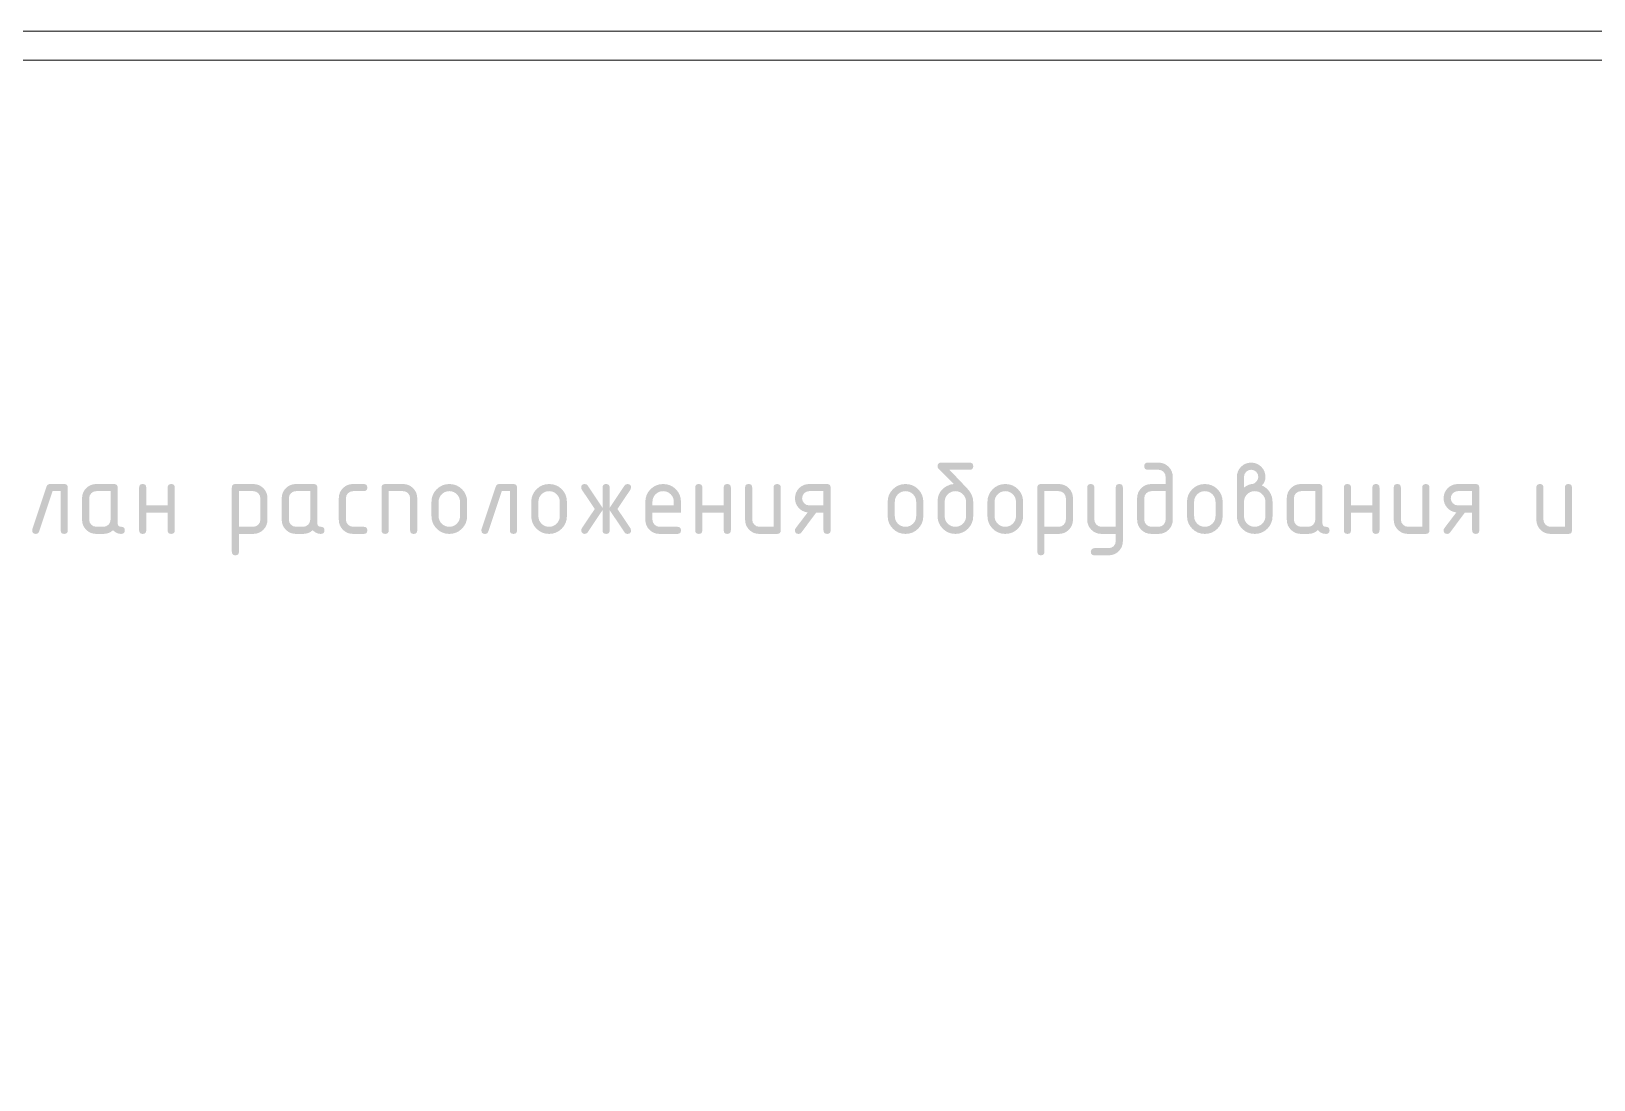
# Model space of a CAD drawing. Header units: millimetres. Extents: x 0 to 420, y 0 to 297.
# Drawn here: x 92.7 to 186.9, y 233.7 to 296.9 of the extents above; entities that cross this region are included whole.
import ezdxf

# ---------------------------------------------------------------- set-up
doc = ezdxf.new("R2010")
doc.units = ezdxf.units.MM

msp = doc.modelspace()

# ---------------------------------------------------------------- hatches: boundary and pattern name
h = msp.add_hatch(color=7)
h.paths.add_polyline_path([(149.454222, 268.548995), (149.454222, 267.689651), (149.434585, 267.474763), (149.375674, 267.276515), (149.277489, 267.094803), (149.140029, 266.929525), (148.974673, 266.792066), (148.792833, 266.69388), (148.594559, 266.634969), (148.379904, 266.615332), (148.165016, 266.634969), (147.966768, 266.69388), (147.785056, 266.792066), (147.619778, 266.929525), (147.482318, 267.094803), (147.384133, 267.276515), (147.325222, 267.474763), (147.305585, 267.689651), (147.305585, 268.548995), (147.314269, 268.705653), (147.340329, 268.851509), (147.383778, 268.986566), (147.444629, 269.110822), (147.522895, 269.224277), (147.618589, 269.326932), (147.731724, 269.418787), (147.862312, 269.499842), (148.085072, 269.592377), (148.291709, 269.623314), (147.347477, 270.567546), (147.315989, 270.620462), (147.305585, 270.694877), (147.318935, 270.790056), (147.359053, 270.858105), (147.426043, 270.898973), (147.520008, 270.912607), (149.242555, 270.912607), (149.336607, 270.899171), (149.403786, 270.858863), (149.444094, 270.791684), (149.457529, 270.697633), (149.444094, 270.603668), (149.403786, 270.536678), (149.336607, 270.49656), (149.242555, 270.48321), (148.021614, 270.48321), (149.102547, 269.346604), (149.256327, 269.157563), (149.366234, 268.961649), (149.432217, 268.75881)], flags=0)
h.paths.add_polyline_path([(149.024274, 267.689651), (149.024274, 268.548995), (149.012406, 268.677661), (148.97687, 268.79656), (148.917769, 268.90564), (148.835207, 269.00485), (148.736006, 269.087412), (148.626986, 269.146513), (148.508251, 269.182049), (148.379904, 269.193917), (148.250919, 269.182049), (148.131857, 269.146513), (148.022716, 269.087412), (147.923497, 269.00485), (147.841022, 268.90564), (147.782111, 268.79656), (147.746764, 268.677661), (147.734982, 268.548995), (147.734982, 267.689651), (147.746661, 267.559642), (147.781697, 267.440019), (147.840092, 267.330836), (147.921844, 267.232142), (148.020546, 267.15039), (148.12979, 267.091996), (148.249576, 267.056959), (148.379904, 267.04528), (148.508251, 267.057062), (148.626986, 267.092409), (148.736006, 267.15132), (148.835207, 267.233796), (148.917769, 267.333006), (148.97687, 267.442086), (149.012406, 267.560985)], flags=0)
h = msp.add_hatch(color=7)
h.paths.add_polyline_path([(161.483232, 270.053262), (161.483232, 267.474677), (161.467531, 267.301044), (161.420462, 267.141467), (161.342078, 266.995946), (161.232429, 266.864482), (161.100137, 266.755324), (160.954617, 266.677482), (160.795867, 266.630852), (160.623887, 266.615332), (160.19394, 266.615332), (160.019988, 266.630956), (159.860248, 266.677895), (159.714667, 266.756254), (159.583193, 266.866135), (159.474354, 266.998117), (159.396676, 267.143534), (159.350106, 267.302388), (159.334595, 267.474677), (159.334595, 268.763969), (159.35021, 268.937602), (159.397089, 269.097179), (159.475284, 269.2427), (159.584847, 269.374165), (159.716837, 269.48309), (159.862315, 269.560958), (160.021332, 269.607716), (160.19394, 269.623314), (161.053284, 269.623314), (161.053284, 270.053262), (161.022278, 270.220694), (160.929261, 270.359186), (160.791044, 270.452204), (160.623887, 270.48321), (159.978966, 270.48321), (159.884915, 270.49656), (159.817735, 270.536678), (159.777428, 270.603668), (159.763992, 270.697633), (159.777428, 270.791684), (159.817735, 270.858863), (159.884915, 270.899171), (159.978966, 270.912607), (160.623887, 270.912607), (160.79721, 270.896906), (160.956684, 270.849837), (161.102308, 270.771452), (161.234083, 270.661804), (161.343008, 270.529822), (161.420876, 270.384405), (161.467634, 270.225551)], flags=0)
h.paths.add_polyline_path([(161.053284, 267.474677), (161.053284, 269.193917), (160.19394, 269.193917), (160.028093, 269.162498), (159.889118, 269.06824), (159.795135, 268.929334), (159.763992, 268.763969), (159.763992, 267.474677), (159.795549, 267.310966), (159.890771, 267.17206), (160.03016, 267.076837), (160.19394, 267.04528), (160.623887, 267.04528), (160.788976, 267.076424), (160.927607, 267.170406), (161.021865, 267.308899)], flags=0)
h = msp.add_hatch(color=7)
h.paths.add_polyline_path([(165.778497, 269.408891), (165.912218, 269.502624), (166.040462, 269.569639), (166.163124, 269.609887), (166.280103, 269.623314), (166.408605, 269.660659), (166.527598, 269.773245), (166.610694, 269.913047), (166.638392, 270.053262), (166.607387, 270.220694), (166.514369, 270.359186), (166.375876, 270.452204), (166.208445, 270.48321), (166.042598, 270.451791), (165.903623, 270.357533), (165.80964, 270.218627), (165.778497, 270.053262)], flags=0)
h.paths.add_polyline_path([(166.852815, 269.535671), (166.993263, 269.464478), (167.11857, 269.374992), (167.228684, 269.267315), (167.323553, 269.141552), (167.399604, 269.003154), (167.454053, 268.858296), (167.486799, 268.706927), (167.497737, 268.548995), (167.497737, 267.689651), (167.4781, 267.473419), (167.419189, 267.274448), (167.321004, 267.092633), (167.183544, 266.927871), (167.018188, 266.791135), (166.836348, 266.693467), (166.638074, 266.634866), (166.423419, 266.615332), (166.207187, 266.634969), (166.008216, 266.69388), (165.826401, 266.792066), (165.661639, 266.929525), (165.524903, 267.094803), (165.427235, 267.276515), (165.368634, 267.474763), (165.3491, 267.689651), (165.3491, 270.053262), (165.364715, 270.226895), (165.411594, 270.386472), (165.489789, 270.531992), (165.599352, 270.663457), (165.731342, 270.772383), (165.87682, 270.85025), (166.035837, 270.897009), (166.208445, 270.912607), (166.381767, 270.896906), (166.541241, 270.849837), (166.686865, 270.771452), (166.81864, 270.661804), (166.927565, 270.529822), (167.005433, 270.384405), (167.052192, 270.225551), (167.067789, 270.053262), (167.054353, 269.898749), (167.014046, 269.76098), (166.946866, 269.639954)], flags=0)
h.paths.add_polyline_path([(167.067789, 267.689651), (167.067789, 268.548995), (167.056024, 268.677661), (167.020798, 268.79656), (166.962214, 268.90564), (166.880376, 269.00485), (166.781691, 269.087412), (166.672568, 269.146513), (166.553109, 269.182049), (166.423419, 269.193917), (166.293091, 269.182049), (166.173305, 269.146513), (166.064061, 269.087412), (165.965359, 269.00485), (165.883607, 268.90564), (165.825212, 268.79656), (165.790176, 268.677661), (165.778497, 268.548995), (165.778497, 267.689651), (165.790176, 267.559642), (165.825212, 267.440019), (165.883607, 267.330836), (165.965359, 267.232142), (166.064061, 267.15039), (166.173305, 267.091996), (166.293091, 267.056959), (166.423419, 267.04528), (166.553109, 267.057062), (166.672568, 267.092409), (166.781691, 267.15132), (166.880376, 267.233796), (166.962214, 267.333006), (167.020798, 267.442086), (167.056024, 267.560985)], flags=0)
for points in [[(93.802605, 269.623314), (94.661949, 269.623314), (94.756, 269.609887), (94.82318, 269.569639), (94.863487, 269.502624), (94.876923, 269.408891), (94.876923, 266.830306), (94.863487, 266.736255), (94.82318, 266.669076), (94.756, 266.628768), (94.661949, 266.615332), (94.567898, 266.628768), (94.500719, 266.669076), (94.460411, 266.736255), (94.446975, 266.830306), (94.446975, 269.193917), (93.955291, 269.193917), (93.145005, 266.761956), (93.113784, 266.697653), (93.069695, 266.65185), (93.012687, 266.624445), (92.942709, 266.615332), (92.848744, 266.628975), (92.781754, 266.669903), (92.741636, 266.738115), (92.728286, 266.833614), (92.737657, 266.898657), (93.587631, 269.447476), (93.622771, 269.52425), (93.670313, 269.579217), (93.730258, 269.612273)], [(99.605606, 267.904625), (99.605606, 266.830306), (99.59217, 266.736255), (99.551862, 266.669076), (99.484683, 266.628768), (99.390632, 266.615332), (99.296667, 266.628768), (99.229677, 266.669076), (99.189559, 266.736255), (99.176209, 266.830306), (99.176209, 269.408891), (99.189559, 269.502624), (99.229677, 269.569639), (99.296667, 269.609887), (99.390632, 269.623314), (99.484683, 269.609887), (99.551862, 269.569639), (99.59217, 269.502624), (99.605606, 269.408891), (99.605606, 268.334573), (100.894898, 268.334573), (100.894898, 269.408891), (100.908334, 269.502624), (100.948642, 269.569639), (101.015821, 269.609887), (101.109872, 269.623314), (101.203923, 269.609887), (101.271103, 269.569639), (101.31141, 269.502624), (101.324846, 269.408891), (101.324846, 266.830306), (101.31141, 266.736255), (101.271103, 266.669076), (101.203923, 266.628768), (101.109872, 266.615332), (101.015821, 266.628768), (100.948642, 266.669076), (100.908334, 266.736255), (100.894898, 266.830306), (100.894898, 267.904625)], [(111.641284, 268.763969), (111.641284, 267.474677), (111.672841, 267.310966), (111.768063, 267.17206), (111.907452, 267.076837), (112.071232, 267.04528), (112.715602, 267.04528), (112.809653, 267.031844), (112.876833, 266.991537), (112.91714, 266.924357), (112.930576, 266.830306), (112.91714, 266.736255), (112.876833, 266.669076), (112.809653, 266.628768), (112.715602, 266.615332), (112.071232, 266.615332), (111.89728, 266.630852), (111.73754, 266.677482), (111.591958, 266.755324), (111.460485, 266.864482), (111.351646, 266.995946), (111.273968, 267.141467), (111.227398, 267.301044), (111.211887, 267.474677), (111.211887, 268.763969), (111.227398, 268.937602), (111.273968, 269.097179), (111.351646, 269.2427), (111.460485, 269.374165), (111.591958, 269.48309), (111.73754, 269.560958), (111.89728, 269.607716), (112.071232, 269.623314), (112.715602, 269.623314), (112.809653, 269.609887), (112.876833, 269.569639), (112.91714, 269.502624), (112.930576, 269.408891), (112.91714, 269.31484), (112.876833, 269.247661), (112.809653, 269.207353), (112.715602, 269.193917), (112.071232, 269.193917), (111.905385, 269.162498), (111.76641, 269.06824), (111.672427, 268.929334)], [(113.79239, 266.830306), (113.79239, 269.408891), (113.805739, 269.502624), (113.845858, 269.569639), (113.912847, 269.609887), (114.006812, 269.623314), (115.081682, 269.623314), (115.253661, 269.607613), (115.412411, 269.560544), (115.557932, 269.48216), (115.690224, 269.372511), (115.799873, 269.240529), (115.878257, 269.095112), (115.925326, 268.936259), (115.941027, 268.763969), (115.941027, 266.830306), (115.927591, 266.736255), (115.887283, 266.669076), (115.820104, 266.628768), (115.726053, 266.615332), (115.632002, 266.628768), (115.564822, 266.669076), (115.524515, 266.736255), (115.511079, 266.830306), (115.511079, 268.763969), (115.480073, 268.931401), (115.387055, 269.069894), (115.248838, 269.162911), (115.081682, 269.193917), (114.221786, 269.193917), (114.221786, 266.830306), (114.20835, 266.736255), (114.168043, 266.669076), (114.100863, 266.628768), (114.006812, 266.615332), (113.912847, 266.628768), (113.845858, 266.669076), (113.805739, 266.736255)], [(120.881213, 269.623314), (121.740558, 269.623314), (121.834609, 269.609887), (121.901788, 269.569639), (121.942096, 269.502624), (121.955532, 269.408891), (121.955532, 266.830306), (121.942096, 266.736255), (121.901788, 266.669076), (121.834609, 266.628768), (121.740558, 266.615332), (121.646507, 266.628768), (121.579327, 266.669076), (121.53902, 266.736255), (121.525584, 266.830306), (121.525584, 269.193917), (121.0339, 269.193917), (120.223613, 266.761956), (120.192392, 266.697653), (120.148304, 266.65185), (120.091296, 266.624445), (120.021317, 266.615332), (119.927352, 266.628975), (119.860363, 266.669903), (119.820244, 266.738115), (119.806895, 266.833614), (119.816265, 266.898657), (120.666239, 269.447476), (120.701379, 269.52425), (120.748922, 269.579217), (120.808866, 269.612273)], [(127.110692, 268.051248), (126.214967, 266.70959), (126.139244, 266.638897), (126.035822, 266.615332), (125.954105, 266.631111), (125.884789, 266.678722), (125.837178, 266.748106), (125.8214, 266.830306), (125.830219, 266.894316), (125.857229, 266.950471), (126.641608, 268.119599), (125.857229, 269.288175), (125.830219, 269.344399), (125.8214, 269.408891), (125.834749, 269.502624), (125.874868, 269.569639), (125.941857, 269.609887), (126.035822, 269.623314), (126.139244, 269.59975), (126.214967, 269.529056), (127.110692, 268.187949), (127.110692, 269.408891), (127.124042, 269.502624), (127.16416, 269.569639), (127.23115, 269.609887), (127.325115, 269.623314), (127.419166, 269.609887), (127.486345, 269.569639), (127.526653, 269.502624), (127.540089, 269.408891), (127.540089, 268.187949), (128.435262, 269.529056), (128.510986, 269.59975), (128.614407, 269.623314), (128.708459, 269.609887), (128.775638, 269.569639), (128.815946, 269.502624), (128.829381, 269.408891), (128.793552, 269.288175), (128.009173, 268.119599), (128.793552, 266.950471), (128.829381, 266.830306), (128.815946, 266.736255), (128.775638, 266.669076), (128.708459, 266.628768), (128.614407, 266.615332), (128.510986, 266.638897), (128.435262, 266.70959), (127.540089, 268.051248), (127.540089, 266.830306), (127.526653, 266.736255), (127.486345, 266.669076), (127.419166, 266.628768), (127.325115, 266.615332), (127.23115, 266.628768), (127.16416, 266.669076), (127.124042, 266.736255), (127.110692, 266.830306)], [(133.125469, 267.904625), (133.125469, 266.830306), (133.112033, 266.736255), (133.071725, 266.669076), (133.004546, 266.628768), (132.910495, 266.615332), (132.81653, 266.628768), (132.74954, 266.669076), (132.709422, 266.736255), (132.696072, 266.830306), (132.696072, 269.408891), (132.709422, 269.502624), (132.74954, 269.569639), (132.81653, 269.609887), (132.910495, 269.623314), (133.004546, 269.609887), (133.071725, 269.569639), (133.112033, 269.502624), (133.125469, 269.408891), (133.125469, 268.334573), (134.414761, 268.334573), (134.414761, 269.408891), (134.428197, 269.502624), (134.468505, 269.569639), (134.535684, 269.609887), (134.629735, 269.623314), (134.723787, 269.609887), (134.790966, 269.569639), (134.831274, 269.502624), (134.844709, 269.408891), (134.844709, 266.830306), (134.831274, 266.736255), (134.790966, 266.669076), (134.723787, 266.628768), (134.629735, 266.615332), (134.535684, 266.628768), (134.468505, 266.669076), (134.428197, 266.736255), (134.414761, 266.830306), (134.414761, 267.904625)], [(137.851962, 269.408891), (137.851962, 266.830306), (137.838526, 266.736255), (137.798218, 266.669076), (137.731039, 266.628768), (137.636988, 266.615332), (136.562669, 266.615332), (136.388718, 266.630852), (136.228977, 266.677482), (136.083396, 266.755324), (135.951923, 266.864482), (135.843084, 266.995946), (135.765405, 267.141467), (135.718836, 267.301044), (135.703325, 267.474677), (135.703325, 269.408891), (135.716674, 269.502624), (135.756793, 269.569639), (135.823782, 269.609887), (135.917747, 269.623314), (136.011799, 269.609887), (136.078978, 269.569639), (136.119286, 269.502624), (136.132721, 269.408891), (136.132721, 267.474677), (136.164279, 267.310966), (136.259501, 267.17206), (136.39889, 267.076837), (136.562669, 267.04528), (137.422014, 267.04528), (137.422014, 269.408891), (137.43545, 269.502624), (137.475757, 269.569639), (137.542937, 269.609887), (137.636988, 269.623314), (137.731039, 269.609887), (137.798218, 269.569639), (137.838526, 269.502624)], [(158.046032, 266.179321), (158.046032, 266.615332), (157.186687, 266.615332), (157.012736, 266.630956), (156.852995, 266.677895), (156.707414, 266.756254), (156.575941, 266.866135), (156.467101, 266.998117), (156.389423, 267.143534), (156.342854, 267.302388), (156.327342, 267.474677), (156.327342, 269.408891), (156.340692, 269.502624), (156.38081, 269.569639), (156.4478, 269.609887), (156.541765, 269.623314), (156.635816, 269.609887), (156.702996, 269.569639), (156.743303, 269.502624), (156.756739, 269.408891), (156.756739, 267.474677), (156.788296, 267.310966), (156.883519, 267.17206), (157.022907, 267.076837), (157.186687, 267.04528), (158.046032, 267.04528), (158.046032, 269.408891), (158.059468, 269.502624), (158.099775, 269.569639), (158.166955, 269.609887), (158.261006, 269.623314), (158.355057, 269.609887), (158.422236, 269.569639), (158.462544, 269.502624), (158.47598, 269.408891), (158.47598, 266.185384), (158.460589, 266.013405), (158.41445, 265.854655), (158.337616, 265.709134), (158.230138, 265.576843), (158.100008, 265.467194), (157.955977, 265.388809), (157.797993, 265.341741), (157.626006, 265.32604), (156.756739, 265.32604), (156.662688, 265.339476), (156.595509, 265.379783), (156.555201, 265.446963), (156.541765, 265.541014), (156.557957, 265.620733), (156.606809, 265.690944), (156.67702, 265.739796), (156.756739, 265.755988), (157.616635, 265.755988), (157.783791, 265.786167), (157.922008, 265.876704), (158.015026, 266.012716)], [(172.226419, 267.904625), (172.226419, 266.830306), (172.212984, 266.736255), (172.172676, 266.669076), (172.105497, 266.628768), (172.011445, 266.615332), (171.917481, 266.628768), (171.850491, 266.669076), (171.810372, 266.736255), (171.797023, 266.830306), (171.797023, 269.408891), (171.810372, 269.502624), (171.850491, 269.569639), (171.917481, 269.609887), (172.011445, 269.623314), (172.105497, 269.609887), (172.172676, 269.569639), (172.212984, 269.502624), (172.226419, 269.408891), (172.226419, 268.334573), (173.515712, 268.334573), (173.515712, 269.408891), (173.529148, 269.502624), (173.569455, 269.569639), (173.636635, 269.609887), (173.730686, 269.623314), (173.824737, 269.609887), (173.891916, 269.569639), (173.932224, 269.502624), (173.94566, 269.408891), (173.94566, 266.830306), (173.932224, 266.736255), (173.891916, 266.669076), (173.824737, 266.628768), (173.730686, 266.615332), (173.636635, 266.628768), (173.569455, 266.669076), (173.529148, 266.736255), (173.515712, 266.830306), (173.515712, 267.904625)], [(176.952912, 269.408891), (176.952912, 266.830306), (176.939477, 266.736255), (176.899169, 266.669076), (176.83199, 266.628768), (176.737938, 266.615332), (175.66362, 266.615332), (175.489668, 266.630852), (175.329928, 266.677482), (175.184347, 266.755324), (175.052873, 266.864482), (174.944034, 266.995946), (174.866356, 267.141467), (174.819787, 267.301044), (174.804275, 267.474677), (174.804275, 269.408891), (174.817625, 269.502624), (174.857743, 269.569639), (174.924733, 269.609887), (175.018698, 269.623314), (175.112749, 269.609887), (175.179928, 269.569639), (175.220236, 269.502624), (175.233672, 269.408891), (175.233672, 267.474677), (175.265229, 267.310966), (175.360451, 267.17206), (175.49984, 267.076837), (175.66362, 267.04528), (176.522964, 267.04528), (176.522964, 269.408891), (176.5364, 269.502624), (176.576708, 269.569639), (176.643887, 269.609887), (176.737938, 269.623314), (176.83199, 269.609887), (176.899169, 269.569639), (176.939477, 269.502624)], [(185.54792, 269.408891), (185.54792, 266.830306), (185.534484, 266.736255), (185.494177, 266.669076), (185.426997, 266.628768), (185.332946, 266.615332), (184.258628, 266.615332), (184.084676, 266.630852), (183.924936, 266.677482), (183.779354, 266.755324), (183.647881, 266.864482), (183.539042, 266.995946), (183.461364, 267.141467), (183.414794, 267.301044), (183.399283, 267.474677), (183.399283, 269.408891), (183.412633, 269.502624), (183.452751, 269.569639), (183.519741, 269.609887), (183.613706, 269.623314), (183.707757, 269.609887), (183.774936, 269.569639), (183.815244, 269.502624), (183.82868, 269.408891), (183.82868, 267.474677), (183.860237, 267.310966), (183.955459, 267.17206), (184.094848, 267.076837), (184.258628, 267.04528), (185.117972, 267.04528), (185.117972, 269.408891), (185.131408, 269.502624), (185.171716, 269.569639), (185.238895, 269.609887), (185.332946, 269.623314), (185.426997, 269.609887), (185.494177, 269.569639), (185.534484, 269.502624)]]:
    msp.add_hatch(color=7).paths.add_polyline_path(points, flags=0)
h = msp.add_hatch(color=7)
h.paths.add_polyline_path([(97.454228, 269.193917), (96.594883, 269.193917), (96.429036, 269.162498), (96.290061, 269.06824), (96.196079, 268.929334), (96.164935, 268.763969), (96.164935, 267.474677), (96.196492, 267.310966), (96.291715, 267.17206), (96.431103, 267.076837), (96.594883, 267.04528), (97.024831, 267.04528), (97.18992, 267.076424), (97.328551, 267.170406), (97.422809, 267.308899), (97.454228, 267.474677)], flags=0)
h.paths.add_polyline_path([(98.313573, 266.830306), (98.300145, 266.736255), (98.259898, 266.669076), (98.192882, 266.628768), (98.09915, 266.615332), (97.955894, 266.629509), (97.826229, 266.672107), (97.710104, 266.743231), (97.607466, 266.842984), (97.48178, 266.743231), (97.342814, 266.672107), (97.190514, 266.629509), (97.024831, 266.615332), (96.594883, 266.615332), (96.420932, 266.630852), (96.261191, 266.677482), (96.11561, 266.755324), (95.984137, 266.864482), (95.875298, 266.995946), (95.797619, 267.141467), (95.75105, 267.301044), (95.735539, 267.474677), (95.735539, 268.763969), (95.75105, 268.937602), (95.797619, 269.097179), (95.875298, 269.2427), (95.984137, 269.374165), (96.11561, 269.48309), (96.261191, 269.560958), (96.420932, 269.607716), (96.594883, 269.623314), (97.669202, 269.623314), (97.763253, 269.609887), (97.830432, 269.569639), (97.87074, 269.502624), (97.884176, 269.408891), (97.884176, 267.259703), (97.897526, 267.165738), (97.937644, 267.098748), (98.004634, 267.05863), (98.098599, 267.04528), (98.19265, 267.031844), (98.259829, 266.991537), (98.300137, 266.924357)], flags=0)
h = msp.add_hatch(color=7)
h.paths.add_polyline_path([(104.763964, 269.408891), (104.777314, 269.502624), (104.817432, 269.569639), (104.884422, 269.609887), (104.978387, 269.623314), (106.053257, 269.623314), (106.226579, 269.607716), (106.386053, 269.560958), (106.531677, 269.48309), (106.663452, 269.374165), (106.772377, 269.2427), (106.850245, 269.097179), (106.897004, 268.937602), (106.912601, 268.763969), (106.912601, 267.474677), (106.897004, 267.302388), (106.850245, 267.143534), (106.772377, 266.998117), (106.663452, 266.866135), (106.531677, 266.756254), (106.386053, 266.677895), (106.226579, 266.630956), (106.053257, 266.615332), (105.193361, 266.615332), (105.193361, 265.541014), (105.179925, 265.446963), (105.139617, 265.379783), (105.072438, 265.339476), (104.978387, 265.32604), (104.884422, 265.339476), (104.817432, 265.379783), (104.777314, 265.446963), (104.763964, 265.541014)], flags=0)
h.paths.add_polyline_path([(105.193361, 269.193917), (105.193361, 267.04528), (106.053257, 267.04528), (106.218346, 267.076424), (106.356976, 267.170406), (106.451234, 267.308899), (106.482653, 267.474677), (106.482653, 268.763969), (106.451648, 268.931401), (106.35863, 269.069894), (106.220413, 269.162911), (106.053257, 269.193917)], flags=0)
h = msp.add_hatch(color=7)
h.paths.add_polyline_path([(109.489906, 269.193917), (108.630561, 269.193917), (108.464714, 269.162498), (108.325739, 269.06824), (108.231757, 268.929334), (108.200613, 268.763969), (108.200613, 267.474677), (108.23217, 267.310966), (108.327393, 267.17206), (108.466781, 267.076837), (108.630561, 267.04528), (109.060509, 267.04528), (109.225598, 267.076424), (109.364229, 267.170406), (109.458487, 267.308899), (109.489906, 267.474677)], flags=0)
h.paths.add_polyline_path([(110.349251, 266.830306), (110.335823, 266.736255), (110.295576, 266.669076), (110.22856, 266.628768), (110.134828, 266.615332), (109.991572, 266.629509), (109.861907, 266.672107), (109.745782, 266.743231), (109.643144, 266.842984), (109.517458, 266.743231), (109.378492, 266.672107), (109.226192, 266.629509), (109.060509, 266.615332), (108.630561, 266.615332), (108.45661, 266.630852), (108.296869, 266.677482), (108.151288, 266.755324), (108.019815, 266.864482), (107.910976, 266.995946), (107.833297, 267.141467), (107.786728, 267.301044), (107.771217, 267.474677), (107.771217, 268.763969), (107.786728, 268.937602), (107.833297, 269.097179), (107.910976, 269.2427), (108.019815, 269.374165), (108.151288, 269.48309), (108.296869, 269.560958), (108.45661, 269.607716), (108.630561, 269.623314), (109.70488, 269.623314), (109.798931, 269.609887), (109.86611, 269.569639), (109.906418, 269.502624), (109.919854, 269.408891), (109.919854, 267.259703), (109.933204, 267.165738), (109.973322, 267.098748), (110.040312, 267.05863), (110.134277, 267.04528), (110.228328, 267.031844), (110.295507, 266.991537), (110.335815, 266.924357)], flags=0)
h = msp.add_hatch(color=7)
h.paths.add_polyline_path([(116.799642, 267.689651), (116.799642, 268.548995), (116.819279, 268.763651), (116.87819, 268.961925), (116.976376, 269.143765), (117.113835, 269.309121), (117.279113, 269.446581), (117.460825, 269.544766), (117.659073, 269.603677), (117.873961, 269.623314), (118.091303, 269.603884), (118.291024, 269.545593), (118.473071, 269.448441), (118.637394, 269.312429), (118.773406, 269.148106), (118.870558, 268.966059), (118.928849, 268.766338), (118.948279, 268.548995), (118.948279, 267.689651), (118.928642, 267.474763), (118.869731, 267.276515), (118.771546, 267.094803), (118.634087, 266.929525), (118.468731, 266.792066), (118.28689, 266.69388), (118.088616, 266.634969), (117.873961, 266.615332), (117.659073, 266.634969), (117.460825, 266.69388), (117.279113, 266.792066), (117.113835, 266.929525), (116.976376, 267.094803), (116.87819, 267.276515), (116.819279, 267.474763)], flags=0)
h.paths.add_polyline_path([(118.518331, 267.689651), (118.518331, 268.548995), (118.506463, 268.677661), (118.470927, 268.79656), (118.411826, 268.90564), (118.329265, 269.00485), (118.230063, 269.087412), (118.121043, 269.146513), (118.002308, 269.182049), (117.873961, 269.193917), (117.744976, 269.182049), (117.625914, 269.146513), (117.516773, 269.087412), (117.417554, 269.00485), (117.335079, 268.90564), (117.276168, 268.79656), (117.240821, 268.677661), (117.229039, 268.548995), (117.229039, 267.689651), (117.240718, 267.559642), (117.275754, 267.440019), (117.334149, 267.330836), (117.415901, 267.232142), (117.514603, 267.15039), (117.623847, 267.091996), (117.743633, 267.056959), (117.873961, 267.04528), (118.002308, 267.057062), (118.121043, 267.092409), (118.230063, 267.15132), (118.329265, 267.233796), (118.411826, 267.333006), (118.470927, 267.442086), (118.506463, 267.560985)], flags=0)
h = msp.add_hatch(color=7)
h.paths.add_polyline_path([(122.814147, 267.689651), (122.814147, 268.548995), (122.833784, 268.763651), (122.892695, 268.961925), (122.990881, 269.143765), (123.12834, 269.309121), (123.293618, 269.446581), (123.47533, 269.544766), (123.673578, 269.603677), (123.888466, 269.623314), (124.105808, 269.603884), (124.305529, 269.545593), (124.487576, 269.448441), (124.651899, 269.312429), (124.787911, 269.148106), (124.885063, 268.966059), (124.943354, 268.766338), (124.962784, 268.548995), (124.962784, 267.689651), (124.943147, 267.474763), (124.884236, 267.276515), (124.786051, 267.094803), (124.648592, 266.929525), (124.483236, 266.792066), (124.301395, 266.69388), (124.103121, 266.634969), (123.888466, 266.615332), (123.673578, 266.634969), (123.47533, 266.69388), (123.293618, 266.792066), (123.12834, 266.929525), (122.990881, 267.094803), (122.892695, 267.276515), (122.833784, 267.474763)], flags=0)
h.paths.add_polyline_path([(124.532836, 267.689651), (124.532836, 268.548995), (124.520968, 268.677661), (124.485432, 268.79656), (124.426331, 268.90564), (124.34377, 269.00485), (124.244568, 269.087412), (124.135548, 269.146513), (124.016813, 269.182049), (123.888466, 269.193917), (123.759481, 269.182049), (123.640419, 269.146513), (123.531278, 269.087412), (123.432059, 269.00485), (123.349584, 268.90564), (123.290673, 268.79656), (123.255326, 268.677661), (123.243544, 268.548995), (123.243544, 267.689651), (123.255223, 267.559642), (123.290259, 267.440019), (123.348654, 267.330836), (123.430406, 267.232142), (123.529108, 267.15039), (123.638352, 267.091996), (123.758138, 267.056959), (123.888466, 267.04528), (124.016813, 267.057062), (124.135548, 267.092409), (124.244568, 267.15132), (124.34377, 267.233796), (124.426331, 267.333006), (124.485432, 267.442086), (124.520968, 267.560985)], flags=0)
h = msp.add_hatch(color=7)
h.paths.add_polyline_path([(130.763138, 269.193917), (130.634154, 269.182049), (130.515091, 269.146513), (130.405951, 269.087412), (130.306732, 269.00485), (130.224256, 268.90564), (130.165345, 268.79656), (130.129999, 268.677661), (130.118216, 268.548995), (130.118216, 268.334573), (131.407509, 268.334573), (131.407509, 268.548995), (131.395641, 268.677661), (131.360104, 268.79656), (131.301004, 268.90564), (131.218442, 269.00485), (131.119241, 269.087412), (131.010221, 269.146513), (130.891485, 269.182049)], flags=0)
h.paths.add_polyline_path([(130.118216, 267.904625), (130.118216, 267.474677), (130.149773, 267.310966), (130.244996, 267.17206), (130.384384, 267.076837), (130.548164, 267.04528), (131.622483, 267.04528), (131.716534, 267.031844), (131.783713, 266.991537), (131.824021, 266.924357), (131.837457, 266.830306), (131.824021, 266.736255), (131.783713, 266.669076), (131.716534, 266.628768), (131.622483, 266.615332), (130.548164, 266.615332), (130.374213, 266.630852), (130.214472, 266.677482), (130.068891, 266.755324), (129.937418, 266.864482), (129.828579, 266.995946), (129.7509, 267.141467), (129.704331, 267.301044), (129.68882, 267.474677), (129.68882, 268.548995), (129.708457, 268.763651), (129.767368, 268.961925), (129.865553, 269.143765), (130.003012, 269.309121), (130.168291, 269.446581), (130.350002, 269.544766), (130.54825, 269.603677), (130.763138, 269.623314), (130.980481, 269.603884), (131.180202, 269.545593), (131.362249, 269.448441), (131.526571, 269.312429), (131.662584, 269.148106), (131.759736, 268.966059), (131.818027, 268.766338), (131.837457, 268.548995), (131.837457, 267.904625)], flags=0)
h = msp.add_hatch(color=7)
h.paths.add_polyline_path([(139.475664, 267.911239), (139.316707, 267.943287), (139.17222, 268.000605), (139.042202, 268.083244), (138.926654, 268.191257), (138.831965, 268.317253), (138.764459, 268.454669), (138.72403, 268.603557), (138.710577, 268.763969), (138.726089, 268.937602), (138.772658, 269.097179), (138.850336, 269.2427), (138.959175, 269.374165), (139.090649, 269.48309), (139.23623, 269.560958), (139.39597, 269.607716), (139.569922, 269.623314), (140.64424, 269.623314), (140.738292, 269.609887), (140.805471, 269.569639), (140.845779, 269.502624), (140.859214, 269.408891), (140.859214, 266.830306), (140.845779, 266.736255), (140.805471, 266.669076), (140.738292, 266.628768), (140.64424, 266.615332), (140.550189, 266.628768), (140.48301, 266.669076), (140.442702, 266.736255), (140.429266, 266.830306), (140.429266, 267.904625), (139.993255, 267.904625), (139.09753, 266.702975), (139.021807, 266.637243), (138.925, 266.615332), (138.831035, 266.628768), (138.764045, 266.669076), (138.723927, 266.736255), (138.710577, 266.830306), (138.720981, 266.900104), (138.75247, 266.960393)], flags=0)
h.paths.add_polyline_path([(139.139974, 268.763969), (139.171531, 268.600258), (139.266753, 268.461352), (139.406142, 268.36613), (139.569922, 268.334573), (140.429266, 268.334573), (140.429266, 269.193917), (139.569922, 269.193917), (139.404075, 269.162498), (139.2651, 269.06824), (139.171118, 268.929334)], flags=0)
h = msp.add_hatch(color=7)
h.paths.add_polyline_path([(144.298332, 267.689651), (144.298332, 268.548995), (144.317969, 268.763651), (144.376881, 268.961925), (144.475066, 269.143765), (144.612525, 269.309121), (144.777804, 269.446581), (144.959515, 269.544766), (145.157763, 269.603677), (145.372651, 269.623314), (145.589993, 269.603884), (145.789714, 269.545593), (145.971762, 269.448441), (146.136084, 269.312429), (146.272097, 269.148106), (146.369248, 268.966059), (146.427539, 268.766338), (146.44697, 268.548995), (146.44697, 267.689651), (146.427333, 267.474763), (146.368421, 267.276515), (146.270236, 267.094803), (146.132777, 266.929525), (145.967421, 266.792066), (145.78558, 266.69388), (145.587306, 266.634969), (145.372651, 266.615332), (145.157763, 266.634969), (144.959515, 266.69388), (144.777804, 266.792066), (144.612525, 266.929525), (144.475066, 267.094803), (144.376881, 267.276515), (144.317969, 267.474763)], flags=0)
h.paths.add_polyline_path([(146.017022, 267.689651), (146.017022, 268.548995), (146.005153, 268.677661), (145.969617, 268.79656), (145.910517, 268.90564), (145.827955, 269.00485), (145.728753, 269.087412), (145.619733, 269.146513), (145.500998, 269.182049), (145.372651, 269.193917), (145.243667, 269.182049), (145.124604, 269.146513), (145.015464, 269.087412), (144.916245, 269.00485), (144.833769, 268.90564), (144.774858, 268.79656), (144.739511, 268.677661), (144.727729, 268.548995), (144.727729, 267.689651), (144.739408, 267.559642), (144.774445, 267.440019), (144.832839, 267.330836), (144.914591, 267.232142), (145.013293, 267.15039), (145.122537, 267.091996), (145.242323, 267.056959), (145.372651, 267.04528), (145.500998, 267.057062), (145.619733, 267.092409), (145.728753, 267.15132), (145.827955, 267.233796), (145.910517, 267.333006), (145.969617, 267.442086), (146.005153, 267.560985)], flags=0)
h = msp.add_hatch(color=7)
h.paths.add_polyline_path([(150.312837, 267.689651), (150.312837, 268.548995), (150.332474, 268.763651), (150.391386, 268.961925), (150.489571, 269.143765), (150.62703, 269.309121), (150.792309, 269.446581), (150.97402, 269.544766), (151.172268, 269.603677), (151.387156, 269.623314), (151.604498, 269.603884), (151.804219, 269.545593), (151.986267, 269.448441), (152.150589, 269.312429), (152.286602, 269.148106), (152.383753, 268.966059), (152.442044, 268.766338), (152.461475, 268.548995), (152.461475, 267.689651), (152.441838, 267.474763), (152.382926, 267.276515), (152.284741, 267.094803), (152.147282, 266.929525), (151.981926, 266.792066), (151.800085, 266.69388), (151.601811, 266.634969), (151.387156, 266.615332), (151.172268, 266.634969), (150.97402, 266.69388), (150.792309, 266.792066), (150.62703, 266.929525), (150.489571, 267.094803), (150.391386, 267.276515), (150.332474, 267.474763)], flags=0)
h.paths.add_polyline_path([(152.031527, 267.689651), (152.031527, 268.548995), (152.019658, 268.677661), (151.984122, 268.79656), (151.925022, 268.90564), (151.84246, 269.00485), (151.743258, 269.087412), (151.634238, 269.146513), (151.515503, 269.182049), (151.387156, 269.193917), (151.258172, 269.182049), (151.139109, 269.146513), (151.029969, 269.087412), (150.93075, 269.00485), (150.848274, 268.90564), (150.789363, 268.79656), (150.754016, 268.677661), (150.742234, 268.548995), (150.742234, 267.689651), (150.753913, 267.559642), (150.78895, 267.440019), (150.847344, 267.330836), (150.929096, 267.232142), (151.027798, 267.15039), (151.137042, 267.091996), (151.256828, 267.056959), (151.387156, 267.04528), (151.515503, 267.057062), (151.634238, 267.092409), (151.743258, 267.15132), (151.84246, 267.233796), (151.925022, 267.333006), (151.984122, 267.442086), (152.019658, 267.560985)], flags=0)
h = msp.add_hatch(color=7)
h.paths.add_polyline_path([(153.32009, 269.408891), (153.33344, 269.502624), (153.373558, 269.569639), (153.440548, 269.609887), (153.534513, 269.623314), (154.609382, 269.623314), (154.782705, 269.607716), (154.942179, 269.560958), (155.087803, 269.48309), (155.219578, 269.374165), (155.328503, 269.2427), (155.406371, 269.097179), (155.453129, 268.937602), (155.468727, 268.763969), (155.468727, 267.474677), (155.453129, 267.302388), (155.406371, 267.143534), (155.328503, 266.998117), (155.219578, 266.866135), (155.087803, 266.756254), (154.942179, 266.677895), (154.782705, 266.630956), (154.609382, 266.615332), (153.749487, 266.615332), (153.749487, 265.541014), (153.736051, 265.446963), (153.695743, 265.379783), (153.628564, 265.339476), (153.534513, 265.32604), (153.440548, 265.339476), (153.373558, 265.379783), (153.33344, 265.446963), (153.32009, 265.541014)], flags=0)
h.paths.add_polyline_path([(153.749487, 269.193917), (153.749487, 267.04528), (154.609382, 267.04528), (154.774471, 267.076424), (154.913102, 267.170406), (155.00736, 267.308899), (155.038779, 267.474677), (155.038779, 268.763969), (155.007773, 268.931401), (154.914756, 269.069894), (154.776539, 269.162911), (154.609382, 269.193917)], flags=0)
h = msp.add_hatch(color=7)
h.paths.add_polyline_path([(162.341847, 267.689651), (162.341847, 268.548995), (162.361485, 268.763651), (162.420396, 268.961925), (162.518581, 269.143765), (162.65604, 269.309121), (162.821319, 269.446581), (163.00303, 269.544766), (163.201278, 269.603677), (163.416166, 269.623314), (163.633508, 269.603884), (163.833229, 269.545593), (164.015277, 269.448441), (164.179599, 269.312429), (164.315612, 269.148106), (164.412763, 268.966059), (164.471054, 268.766338), (164.490485, 268.548995), (164.490485, 267.689651), (164.470848, 267.474763), (164.411936, 267.276515), (164.313751, 267.094803), (164.176292, 266.929525), (164.010936, 266.792066), (163.829095, 266.69388), (163.630821, 266.634969), (163.416166, 266.615332), (163.201278, 266.634969), (163.00303, 266.69388), (162.821319, 266.792066), (162.65604, 266.929525), (162.518581, 267.094803), (162.420396, 267.276515), (162.361485, 267.474763)], flags=0)
h.paths.add_polyline_path([(164.060537, 267.689651), (164.060537, 268.548995), (164.048668, 268.677661), (164.013132, 268.79656), (163.954032, 268.90564), (163.87147, 269.00485), (163.772268, 269.087412), (163.663248, 269.146513), (163.544513, 269.182049), (163.416166, 269.193917), (163.287182, 269.182049), (163.168119, 269.146513), (163.058979, 269.087412), (162.95976, 269.00485), (162.877284, 268.90564), (162.818373, 268.79656), (162.783026, 268.677661), (162.771244, 268.548995), (162.771244, 267.689651), (162.782923, 267.559642), (162.81796, 267.440019), (162.876354, 267.330836), (162.958106, 267.232142), (163.056808, 267.15039), (163.166052, 267.091996), (163.285838, 267.056959), (163.416166, 267.04528), (163.544513, 267.057062), (163.663248, 267.092409), (163.772268, 267.15132), (163.87147, 267.233796), (163.954032, 267.333006), (164.013132, 267.442086), (164.048668, 267.560985)], flags=0)
h = msp.add_hatch(color=7)
h.paths.add_polyline_path([(170.075042, 269.193917), (169.215697, 269.193917), (169.04985, 269.162498), (168.910875, 269.06824), (168.816893, 268.929334), (168.785749, 268.763969), (168.785749, 267.474677), (168.817306, 267.310966), (168.912529, 267.17206), (169.051917, 267.076837), (169.215697, 267.04528), (169.645645, 267.04528), (169.810734, 267.076424), (169.949365, 267.170406), (170.043622, 267.308899), (170.075042, 267.474677)], flags=0)
h.paths.add_polyline_path([(170.934386, 266.830306), (170.920959, 266.736255), (170.880712, 266.669076), (170.813696, 266.628768), (170.719964, 266.615332), (170.576708, 266.629509), (170.447043, 266.672107), (170.330918, 266.743231), (170.22828, 266.842984), (170.102594, 266.743231), (169.963627, 266.672107), (169.811328, 266.629509), (169.645645, 266.615332), (169.215697, 266.615332), (169.041746, 266.630852), (168.882005, 266.677482), (168.736424, 266.755324), (168.604951, 266.864482), (168.496111, 266.995946), (168.418433, 267.141467), (168.371864, 267.301044), (168.356352, 267.474677), (168.356352, 268.763969), (168.371864, 268.937602), (168.418433, 269.097179), (168.496111, 269.2427), (168.604951, 269.374165), (168.736424, 269.48309), (168.882005, 269.560958), (169.041746, 269.607716), (169.215697, 269.623314), (170.290016, 269.623314), (170.384067, 269.609887), (170.451246, 269.569639), (170.491554, 269.502624), (170.50499, 269.408891), (170.50499, 267.259703), (170.518339, 267.165738), (170.558458, 267.098748), (170.625447, 267.05863), (170.719412, 267.04528), (170.813463, 267.031844), (170.880643, 266.991537), (170.92095, 266.924357)], flags=0)
h = msp.add_hatch(color=7)
h.paths.add_polyline_path([(178.576615, 267.911239), (178.417658, 267.943287), (178.273171, 268.000605), (178.143153, 268.083244), (178.027604, 268.191257), (177.932916, 268.317253), (177.865409, 268.454669), (177.824981, 268.603557), (177.811528, 268.763969), (177.827039, 268.937602), (177.873608, 269.097179), (177.951287, 269.2427), (178.060126, 269.374165), (178.191599, 269.48309), (178.33718, 269.560958), (178.496921, 269.607716), (178.670872, 269.623314), (179.745191, 269.623314), (179.839242, 269.609887), (179.906421, 269.569639), (179.946729, 269.502624), (179.960165, 269.408891), (179.960165, 266.830306), (179.946729, 266.736255), (179.906421, 266.669076), (179.839242, 266.628768), (179.745191, 266.615332), (179.65114, 266.628768), (179.58396, 266.669076), (179.543653, 266.736255), (179.530217, 266.830306), (179.530217, 267.904625), (179.094206, 267.904625), (178.198481, 266.702975), (178.122758, 266.637243), (178.02595, 266.615332), (177.931986, 266.628768), (177.864996, 266.669076), (177.824877, 266.736255), (177.811528, 266.830306), (177.821932, 266.900104), (177.85342, 266.960393)], flags=0)
h.paths.add_polyline_path([(178.240924, 268.763969), (178.272482, 268.600258), (178.367704, 268.461352), (178.507093, 268.36613), (178.670872, 268.334573), (179.530217, 268.334573), (179.530217, 269.193917), (178.670872, 269.193917), (178.505025, 269.162498), (178.36605, 269.06824), (178.272068, 268.929334)], flags=0)

# ---------------------------------------------------------------- linework, layer by layer
at = {"color": 7, "lineweight": 0}
for points in [[(0.211668, 0), (420.073667, 0), (420.073667, 296.925999), (0.211668, 296.925999)], [(7.239002, 1.735667), (418.338, 1.735667), (418.338, 295.190332), (7.239002, 295.190332)]]:
    msp.add_lwpolyline(points, close=True, dxfattribs=at)

doc.saveas('drawing.dxf')
